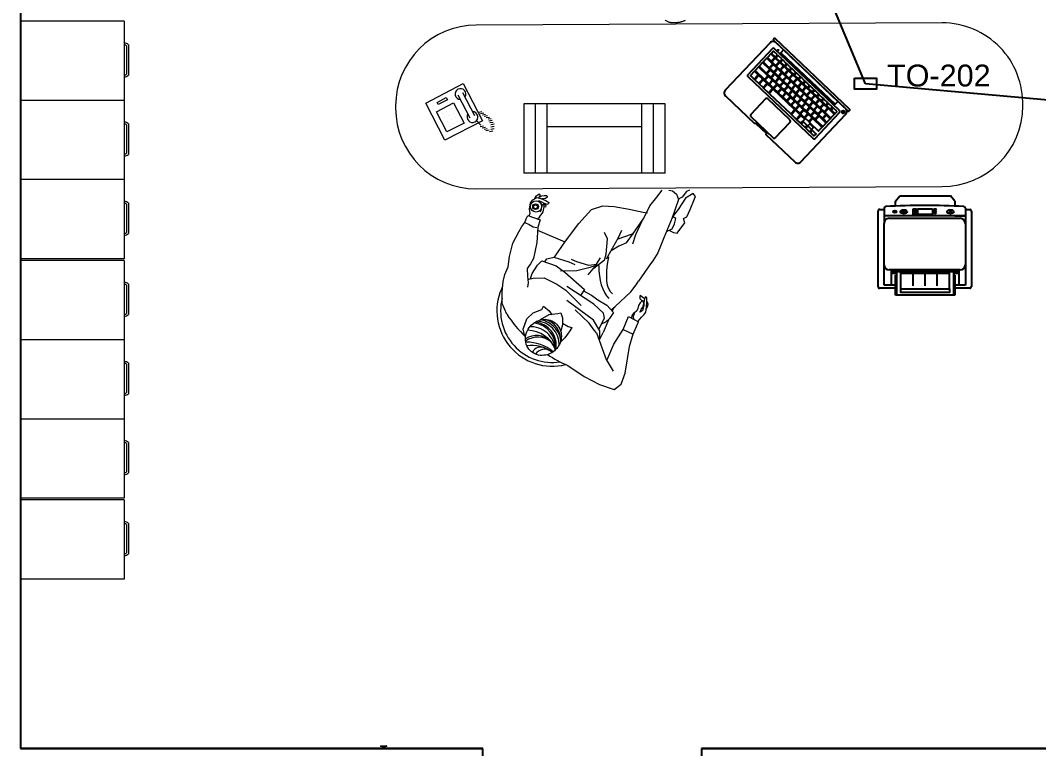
# Model space of a CAD drawing. Header units: millimetres. Extents: x -1911 to 4021, y -174 to 2851.
# Drawn here: x 2188 to 2653.6, y 492.8 to 825.5 of the extents above; entities that cross this region are included whole.
import ezdxf

# ---------------------------------------------------------------- set-up
doc = ezdxf.new("R2010")
doc.units = ezdxf.units.MM
for name, color, linetype in [('ARREDI', 7, 'Continuous'), ('ARREDI_interni_fini', 251, 'Continuous'), ('mac_dwg', 7, 'Continuous')]:
    doc.layers.add(name, color=color, linetype=linetype)
doc.layers.add('ARREDI attrezzature - furniture', color=175, linetype='Continuous', lineweight=9)
doc.styles.get("Standard").update_dxf_attribs({"font": 'arial.ttf'})

# ---------------------------------------------------------------- blocks, each defined once
blk = doc.blocks.new('portatile')
at = {"layer": 'mac_dwg'}
blk.add_line((1459.6, 504.95), (1461.95, 504.95), dxfattribs=at)
for points in [[(1468.17, 523.68), (1421.31, 523.68, 0.414214), (1420.92, 523.29), (1420.92, 522.97, 0.414214), (1421.31, 522.58), (1468.17, 522.58, 0.414214), (1468.56, 522.97), (1468.56, 523.29, 0.414214)], [(1441.12, 488.97), (1441.12, 489.05, -0.414214), (1441.51, 489.44), (1448, 489.44, -0.414214), (1448.38, 489.05), (1448.38, 488.97), (1466.63, 488.97, 0.414214), (1468.56, 490.9), (1468.56, 520.65, 0.414214), (1466.63, 522.58), (1422.85, 522.58, 0.414214), (1420.92, 520.65), (1420.92, 490.9, 0.414214), (1422.85, 488.97)], [(1465.33, 520.07), (1424.18, 520.07, 0.414214), (1423.6, 519.49), (1423.6, 503.11, 0.414214), (1424.18, 502.53), (1465.33, 502.53, 0.414214), (1465.91, 503.11), (1465.91, 519.49, 0.414214)], [(1426.99, 518.95), (1424.91, 518.95, 0.414214), (1424.71, 518.75), (1424.71, 517.78, 0.414214), (1424.91, 517.58), (1426.99, 517.58, 0.414214), (1427.18, 517.78), (1427.18, 518.75, 0.414214)], [(1426.91, 517.2), (1424.91, 517.2, 0.414214), (1424.71, 517.01), (1424.71, 515.11, 0.414214), (1424.91, 514.91), (1426.91, 514.91, 0.414214), (1427.1, 515.11), (1427.1, 517.01, 0.414214)], [(1429.7, 517.2), (1427.7, 517.2, 0.414214), (1427.51, 517.01), (1427.51, 515.11, 0.414214), (1427.7, 514.91), (1429.7, 514.91, 0.414214), (1429.89, 515.11), (1429.89, 517.01, 0.414214)], [(1429.89, 518.95), (1427.81, 518.95, 0.414214), (1427.61, 518.75), (1427.61, 517.78, 0.414214), (1427.81, 517.58), (1429.89, 517.58, 0.414214), (1430.08, 517.78), (1430.08, 518.75, 0.414214)], [(1432.52, 517.2), (1430.52, 517.2, 0.414214), (1430.33, 517.01), (1430.33, 515.11, 0.414214), (1430.52, 514.91), (1432.52, 514.91, 0.414214), (1432.71, 515.11), (1432.71, 517.01, 0.414214)], [(1432.8, 518.95), (1430.72, 518.95, 0.414214), (1430.53, 518.75), (1430.53, 517.78, 0.414214), (1430.72, 517.58), (1432.8, 517.58, 0.414214), (1433, 517.78), (1433, 518.75, 0.414214)], [(1435.29, 517.2), (1433.29, 517.2, 0.414214), (1433.09, 517.01), (1433.09, 515.11, 0.414214), (1433.29, 514.91), (1435.29, 514.91, 0.414214), (1435.48, 515.11), (1435.48, 517.01, 0.414214)], [(1435.65, 518.95), (1433.57, 518.95, 0.414214), (1433.37, 518.75), (1433.37, 517.78, 0.414214), (1433.57, 517.58), (1435.65, 517.58, 0.414214), (1435.84, 517.78), (1435.84, 518.75, 0.414214)], [(1438.08, 517.2), (1436.08, 517.2, 0.414214), (1435.88, 517.01), (1435.88, 515.11, 0.414214), (1436.08, 514.91), (1438.08, 514.91, 0.414214), (1438.27, 515.11), (1438.27, 517.01, 0.414214)], [(1438.55, 518.95), (1436.47, 518.95, 0.414214), (1436.27, 518.75), (1436.27, 517.78, 0.414214), (1436.47, 517.58), (1438.55, 517.58, 0.414214), (1438.74, 517.78), (1438.74, 518.75, 0.414214)], [(1440.84, 517.2), (1438.84, 517.2, 0.414214), (1438.65, 517.01), (1438.65, 515.11, 0.414214), (1438.84, 514.91), (1440.84, 514.91, 0.414214), (1441.04, 515.11), (1441.04, 517.01, 0.414214)], [(1441.47, 518.95), (1439.38, 518.95, 0.414214), (1439.19, 518.75), (1439.19, 517.78, 0.414214), (1439.38, 517.58), (1441.47, 517.58, 0.414214), (1441.66, 517.78), (1441.66, 518.75, 0.414214)], [(1443.68, 517.2), (1441.68, 517.2, 0.414214), (1441.49, 517.01), (1441.49, 515.11, 0.414214), (1441.68, 514.91), (1443.68, 514.91, 0.414214), (1443.87, 515.11), (1443.87, 517.01, 0.414214)], [(1444.35, 518.95), (1442.27, 518.95, 0.414214), (1442.07, 518.75), (1442.07, 517.78, 0.414214), (1442.27, 517.58), (1444.35, 517.58, 0.414214), (1444.54, 517.78), (1444.54, 518.75, 0.414214)], [(1446.43, 517.2), (1444.43, 517.2, 0.414214), (1444.24, 517.01), (1444.24, 515.11, 0.414214), (1444.43, 514.91), (1446.43, 514.91, 0.414214), (1446.62, 515.11), (1446.62, 517.01, 0.414214)], [(1447.24, 518.95), (1445.15, 518.95, 0.414214), (1444.96, 518.75), (1444.96, 517.78, 0.414214), (1445.15, 517.58), (1447.24, 517.58, 0.414214), (1447.43, 517.78), (1447.43, 518.75, 0.414214)], [(1449.21, 517.2), (1447.21, 517.2, 0.414214), (1447.02, 517.01), (1447.02, 515.11, 0.414214), (1447.21, 514.91), (1449.21, 514.91, 0.414214), (1449.4, 515.11), (1449.4, 517.01, 0.414214)], [(1450.11, 518.95), (1448.03, 518.95, 0.414214), (1447.83, 518.75), (1447.83, 517.78, 0.414214), (1448.03, 517.58), (1450.11, 517.58, 0.414214), (1450.3, 517.78), (1450.3, 518.75, 0.414214)], [(1452.02, 517.2), (1450.02, 517.2, 0.414214), (1449.82, 517.01), (1449.82, 515.11, 0.414214), (1450.02, 514.91), (1452.02, 514.91, 0.414214), (1452.21, 515.11), (1452.21, 517.01, 0.414214)], [(1453, 518.95), (1450.91, 518.95, 0.414214), (1450.72, 518.75), (1450.72, 517.78, 0.414214), (1450.91, 517.58), (1453, 517.58, 0.414214), (1453.19, 517.78), (1453.19, 518.75, 0.414214)], [(1454.8, 517.2), (1452.8, 517.2, 0.414214), (1452.6, 517.01), (1452.6, 515.11, 0.414214), (1452.8, 514.91), (1454.8, 514.91, 0.414214), (1454.99, 515.11), (1454.99, 517.01, 0.414214)], [(1455.87, 518.95), (1453.79, 518.95, 0.414214), (1453.59, 518.75), (1453.59, 517.78, 0.414214), (1453.79, 517.58), (1455.87, 517.58, 0.414214), (1456.06, 517.78), (1456.06, 518.75, 0.414214)], [(1457.57, 517.2), (1455.57, 517.2, 0.414214), (1455.38, 517.01), (1455.38, 515.11, 0.414214), (1455.57, 514.91), (1457.57, 514.91, 0.414214), (1457.77, 515.11), (1457.77, 517.01, 0.414214)], [(1458.8, 518.95), (1456.72, 518.95, 0.414214), (1456.52, 518.75), (1456.52, 517.78, 0.414214), (1456.72, 517.58), (1458.8, 517.58, 0.414214), (1458.99, 517.78), (1458.99, 518.75, 0.414214)], [(1460.4, 517.2), (1458.4, 517.2, 0.414214), (1458.2, 517.01), (1458.2, 515.11, 0.414214), (1458.4, 514.91), (1460.4, 514.91, 0.414214), (1460.59, 515.11), (1460.59, 517.01, 0.414214)], [(1461.64, 518.95), (1459.56, 518.95, 0.414214), (1459.36, 518.75), (1459.36, 517.78, 0.414214), (1459.56, 517.58), (1461.64, 517.58, 0.414214), (1461.83, 517.78), (1461.83, 518.75, 0.414214)], [(1464.58, 517.2), (1461.17, 517.2, 0.414214), (1460.98, 517.01), (1460.98, 515.11, 0.414214), (1461.17, 514.91), (1464.58, 514.91, 0.414214), (1464.78, 515.11), (1464.78, 517.01, 0.414214)], [(1464.58, 518.95), (1462.5, 518.95, 0.414214), (1462.31, 518.75), (1462.31, 517.78, 0.414214), (1462.5, 517.58), (1464.58, 517.58, 0.414214), (1464.78, 517.78), (1464.78, 518.75, 0.414214)], [(1466.95, 521.02, 0.075623), (1466.87, 521.02), (1466.87, 520.76), (1466.95, 520.76)], [(1428.31, 514.45), (1424.91, 514.45, 0.414214), (1424.71, 514.26), (1424.71, 512.38, 0.414214), (1424.91, 512.18), (1428.31, 512.18, 0.414214), (1428.51, 512.38), (1428.51, 514.26, 0.414214)], [(1431.11, 514.45), (1429.08, 514.45, 0.414214), (1428.89, 514.26), (1428.89, 512.38, 0.414214), (1429.08, 512.18), (1431.11, 512.18, 0.414214), (1431.3, 512.38), (1431.3, 514.26, 0.414214)], [(1433.92, 514.45), (1431.89, 514.45, 0.414214), (1431.7, 514.26), (1431.7, 512.38, 0.414214), (1431.89, 512.18), (1433.92, 512.18, 0.414214), (1434.11, 512.38), (1434.11, 514.26, 0.414214)], [(1436.71, 514.45), (1434.68, 514.45, 0.414214), (1434.49, 514.26), (1434.49, 512.38, 0.414214), (1434.68, 512.18), (1436.71, 512.18, 0.414214), (1436.9, 512.38), (1436.9, 514.26, 0.414214)], [(1439.53, 514.45), (1437.5, 514.45, 0.414214), (1437.31, 514.26), (1437.31, 512.38, 0.414214), (1437.5, 512.18), (1439.53, 512.18, 0.414214), (1439.72, 512.38), (1439.72, 514.26, 0.414214)], [(1442.27, 514.45), (1440.25, 514.45, 0.414214), (1440.05, 514.26), (1440.05, 512.38, 0.414214), (1440.25, 512.18), (1442.27, 512.18, 0.414214), (1442.47, 512.38), (1442.47, 514.26, 0.414214)], [(1445.05, 514.45), (1443.02, 514.45, 0.414214), (1442.83, 514.26), (1442.83, 512.38, 0.414214), (1443.02, 512.18), (1445.05, 512.18, 0.414214), (1445.24, 512.38), (1445.24, 514.26, 0.414214)], [(1447.85, 514.45), (1445.82, 514.45, 0.414214), (1445.63, 514.26), (1445.63, 512.38, 0.414214), (1445.82, 512.18), (1447.85, 512.18, 0.414214), (1448.04, 512.38), (1448.04, 514.26, 0.414214)], [(1450.61, 514.45), (1448.58, 514.45, 0.414214), (1448.39, 514.26), (1448.39, 512.38, 0.414214), (1448.58, 512.18), (1450.61, 512.18, 0.414214), (1450.8, 512.38), (1450.8, 514.26, 0.414214)], [(1453.43, 514.45), (1451.4, 514.45, 0.414214), (1451.21, 514.26), (1451.21, 512.38, 0.414214), (1451.4, 512.18), (1453.43, 512.18, 0.414214), (1453.62, 512.38), (1453.62, 514.26, 0.414214)], [(1456.2, 514.45), (1454.18, 514.45, 0.414214), (1453.98, 514.26), (1453.98, 512.38, 0.414214), (1454.18, 512.18), (1456.2, 512.18, 0.414214), (1456.39, 512.38), (1456.39, 514.26, 0.414214)], [(1459, 514.45), (1456.98, 514.45, 0.414214), (1456.78, 514.26), (1456.78, 512.38, 0.414214), (1456.98, 512.18), (1459, 512.18, 0.414214), (1459.2, 512.38), (1459.2, 514.26, 0.414214)], [(1461.84, 514.45), (1459.81, 514.45, 0.414214), (1459.62, 514.26), (1459.62, 512.38, 0.414214), (1459.81, 512.18), (1461.84, 512.18, 0.414214), (1462.03, 512.38), (1462.03, 514.26, 0.414214)], [(1464.58, 514.45), (1462.56, 514.45, 0.414214), (1462.36, 514.26), (1462.36, 512.38, 0.414214), (1462.56, 512.18), (1464.58, 512.18, 0.414214), (1464.78, 512.38), (1464.78, 514.26, 0.414214)], [(1428.99, 511.72), (1424.91, 511.72, 0.414214), (1424.71, 511.52), (1424.71, 509.66, 0.414214), (1424.91, 509.47), (1428.99, 509.47, 0.414214), (1429.18, 509.66), (1429.18, 511.52, 0.414214)], [(1430.4, 509.03), (1424.91, 509.03, 0.414214), (1424.71, 508.84), (1424.71, 506.92, 0.414214), (1424.91, 506.72), (1430.4, 506.72, 0.414214), (1430.59, 506.92), (1430.59, 508.84, 0.414214)], [(1431.81, 511.72), (1429.83, 511.72, 0.414214), (1429.64, 511.52), (1429.64, 509.66, 0.414214), (1429.83, 509.47), (1431.81, 509.47, 0.414214), (1432, 509.66), (1432, 511.52, 0.414214)], [(1433.2, 509.03), (1431.19, 509.03, 0.414214), (1430.99, 508.84), (1430.99, 506.92, 0.414214), (1431.19, 506.72), (1433.2, 506.72, 0.414214), (1433.39, 506.92), (1433.39, 508.84, 0.414214)], [(1434.58, 511.72), (1432.61, 511.72, 0.414214), (1432.42, 511.52), (1432.42, 509.66, 0.414214), (1432.61, 509.47), (1434.58, 509.47, 0.414214), (1434.78, 509.66), (1434.78, 511.52, 0.414214)], [(1435.99, 509.03), (1433.98, 509.03, 0.414214), (1433.79, 508.84), (1433.79, 506.92, 0.414214), (1433.98, 506.72), (1435.99, 506.72, 0.414214), (1436.18, 506.92), (1436.18, 508.84, 0.414214)], [(1437.37, 511.72), (1435.39, 511.72, 0.414214), (1435.2, 511.52), (1435.2, 509.66, 0.414214), (1435.39, 509.47), (1437.37, 509.47, 0.414214), (1437.56, 509.66), (1437.56, 511.52, 0.414214)], [(1438.76, 509.03), (1436.75, 509.03, 0.414214), (1436.56, 508.84), (1436.56, 506.92, 0.414214), (1436.75, 506.72), (1438.76, 506.72, 0.414214), (1438.95, 506.92), (1438.95, 508.84, 0.414214)], [(1440.14, 511.72), (1438.17, 511.72, 0.414214), (1437.98, 511.52), (1437.98, 509.66, 0.414214), (1438.17, 509.47), (1440.14, 509.47, 0.414214), (1440.34, 509.66), (1440.34, 511.52, 0.414214)], [(1441.59, 509.03), (1439.58, 509.03, 0.414214), (1439.39, 508.84), (1439.39, 506.92, 0.414214), (1439.58, 506.72), (1441.59, 506.72, 0.414214), (1441.78, 506.92), (1441.78, 508.84, 0.414214)], [(1442.94, 511.72), (1440.96, 511.72, 0.414214), (1440.77, 511.52), (1440.77, 509.66, 0.414214), (1440.96, 509.47), (1442.94, 509.47, 0.414214), (1443.13, 509.66), (1443.13, 511.52, 0.414214)], [(1444.35, 509.03), (1442.34, 509.03, 0.414214), (1442.15, 508.84), (1442.15, 506.92, 0.414214), (1442.34, 506.72), (1444.35, 506.72, 0.414214), (1444.54, 506.92), (1444.54, 508.84, 0.414214)], [(1445.75, 511.72), (1443.78, 511.72, 0.414214), (1443.59, 511.52), (1443.59, 509.66, 0.414214), (1443.78, 509.47), (1445.75, 509.47, 0.414214), (1445.95, 509.66), (1445.95, 511.52, 0.414214)], [(1447.14, 509.03), (1445.13, 509.03, 0.414214), (1444.94, 508.84), (1444.94, 506.92, 0.414214), (1445.13, 506.72), (1447.14, 506.72, 0.414214), (1447.34, 506.92), (1447.34, 508.84, 0.414214)], [(1448.51, 511.72), (1446.54, 511.72, 0.414214), (1446.34, 511.52), (1446.34, 509.66, 0.414214), (1446.54, 509.47), (1448.51, 509.47, 0.414214), (1448.7, 509.66), (1448.7, 511.52, 0.414214)], [(1449.94, 509.03), (1447.93, 509.03, 0.414214), (1447.73, 508.84), (1447.73, 506.92, 0.414214), (1447.93, 506.72), (1449.94, 506.72, 0.414214), (1450.13, 506.92), (1450.13, 508.84, 0.414214)], [(1451.33, 511.72), (1449.35, 511.72, 0.414214), (1449.16, 511.52), (1449.16, 509.66, 0.414214), (1449.35, 509.47), (1451.33, 509.47, 0.414214), (1451.52, 509.66), (1451.52, 511.52, 0.414214)], [(1452.72, 509.03), (1450.71, 509.03, 0.414214), (1450.51, 508.84), (1450.51, 506.92, 0.414214), (1450.71, 506.72), (1452.72, 506.72, 0.414214), (1452.91, 506.92), (1452.91, 508.84, 0.414214)], [(1454.07, 511.72), (1452.1, 511.72, 0.414214), (1451.9, 511.52), (1451.9, 509.66, 0.414214), (1452.1, 509.47), (1454.07, 509.47, 0.414214), (1454.26, 509.66), (1454.26, 511.52, 0.414214)], [(1455.54, 509.03), (1453.54, 509.03, 0.414214), (1453.34, 508.84), (1453.34, 506.92, 0.414214), (1453.54, 506.72), (1455.54, 506.72, 0.414214), (1455.74, 506.92), (1455.74, 508.84, 0.414214)], [(1456.9, 511.72), (1454.92, 511.72, 0.414214), (1454.73, 511.52), (1454.73, 509.66, 0.414214), (1454.92, 509.47), (1456.9, 509.47, 0.414214), (1457.09, 509.66), (1457.09, 511.52, 0.414214)], [(1458.3, 509.03), (1456.29, 509.03, 0.414214), (1456.1, 508.84), (1456.1, 506.92, 0.414214), (1456.29, 506.72), (1458.3, 506.72, 0.414214), (1458.49, 506.92), (1458.49, 508.84, 0.414214)], [(1459.68, 511.72), (1457.71, 511.72, 0.414214), (1457.51, 511.52), (1457.51, 509.66, 0.414214), (1457.71, 509.47), (1459.68, 509.47, 0.414214), (1459.87, 509.66), (1459.87, 511.52, 0.414214)], [(1464.58, 509.03), (1459.09, 509.03, 0.414214), (1458.9, 508.84), (1458.9, 506.92, 0.414214), (1459.09, 506.72), (1464.58, 506.72, 0.414214), (1464.78, 506.92), (1464.78, 508.84, 0.414214)], [(1464.58, 511.72), (1460.5, 511.72, 0.414214), (1460.3, 511.52), (1460.3, 509.66, 0.414214), (1460.5, 509.47), (1464.58, 509.47, 0.414214), (1464.78, 509.66), (1464.78, 511.52, 0.414214)], [(1426.92, 506.28), (1424.91, 506.28, 0.414214), (1424.71, 506.09), (1424.71, 503.81, 0.414214), (1424.91, 503.61), (1426.92, 503.61, 0.414214), (1427.11, 503.81), (1427.11, 506.09, 0.414214)], [(1429.75, 506.28), (1427.74, 506.28, 0.414214), (1427.55, 506.09), (1427.55, 503.81, 0.414214), (1427.74, 503.61), (1429.75, 503.61, 0.414214), (1429.94, 503.81), (1429.94, 506.09, 0.414214)], [(1432.51, 506.28), (1430.5, 506.28, 0.414214), (1430.31, 506.09), (1430.31, 503.81, 0.414214), (1430.5, 503.61), (1432.51, 503.61, 0.414214), (1432.7, 503.81), (1432.7, 506.09, 0.414214)], [(1435.97, 506.28), (1433.28, 506.28, 0.414214), (1433.08, 506.09), (1433.08, 503.81, 0.414214), (1433.28, 503.61), (1435.97, 503.61, 0.414214), (1436.16, 503.81), (1436.16, 506.09, 0.414214)], [(1449.95, 506.28), (1436.78, 506.28, 0.414214), (1436.58, 506.09), (1436.58, 503.81, 0.414214), (1436.78, 503.61), (1449.95, 503.61, 0.414214), (1450.14, 503.81), (1450.14, 506.09, 0.414214)], [(1453.42, 506.28), (1450.77, 506.28, 0.414214), (1450.58, 506.09), (1450.58, 503.81, 0.414214), (1450.77, 503.61), (1453.42, 503.61, 0.414214), (1453.61, 503.81), (1453.61, 506.09, 0.414214)], [(1454.24, 506.28), (1456.2, 506.28, -0.414214), (1456.39, 506.09), (1456.39, 503.81, -0.414214), (1456.2, 503.61), (1454.24, 503.61, -0.414214), (1454.05, 503.81), (1454.05, 506.09, -0.414214)], [(1458.96, 504.94), (1457.03, 504.94, 0.414214), (1456.84, 504.75), (1456.84, 503.81, 0.414214), (1457.03, 503.61), (1458.96, 503.61, 0.414214), (1459.15, 503.81), (1459.15, 504.75, 0.414214)], [(1461.76, 506.28), (1459.79, 506.28, 0.414214), (1459.6, 506.09), (1459.6, 503.81, 0.414214), (1459.79, 503.61), (1461.76, 503.61, 0.414214), (1461.95, 503.81), (1461.95, 506.09, 0.414214)], [(1462.59, 504.94), (1464.58, 504.94, -0.414214), (1464.78, 504.75), (1464.78, 503.81, -0.414214), (1464.58, 503.61), (1462.59, 503.61, -0.414214), (1462.4, 503.81), (1462.4, 504.75, -0.414214)], [(1451.81, 501.34), (1437.81, 501.34, 0.414214), (1437.12, 500.65), (1437.12, 490.84, 0.414214), (1437.81, 490.15), (1451.81, 490.15, 0.414214), (1452.51, 490.84), (1452.51, 500.65, 0.414214)]]:
    blk.add_lwpolyline(points, format="xyb", close=True, dxfattribs=at)
blk.add_lwpolyline([(1461.86, 522.58), (1427.62, 522.58), (1427.62, 520.76), (1461.86, 520.76)], close=True, dxfattribs=at)
for centre, radius in [((1466.91, 520.76), 0.696), ((1425.92, 520.79), 0.136), ((1466.91, 520.76), 0.257)]:
    blk.add_circle(centre, radius, dxfattribs=at)
blk = doc.blocks.new('stampante')
at = {"layer": 'ARREDI'}
for p, q in [((850.73, 285.21), (850.73, 294.4)), ((850.73, 294.4), (877.72, 294.4)), ((851.3, 283.59), (851.3, 294.4)), ((877.16, 294.4), (877.16, 283.59)), ((877.72, 294.4), (877.72, 285.21)), ((843.1, 255.98), (843.1, 290.48)), ((843.86, 291.24), (850.73, 291.24)), ((845.84, 268.04), (845.84, 289.82)), ((845.84, 289.82), (850.73, 289.82)), ((848.8, 282.83), (848.8, 289.82)), ((848.8, 289.82), (850.73, 289.82)), ((853.17, 291.54), (853.17, 283.59)), ((858.7, 290.12), (858.7, 284.42)), ((864.23, 290.12), (864.23, 284.42)), ((869.75, 290.12), (869.75, 284.42)), ((875.28, 291.54), (875.28, 283.59)), ((877.72, 291.24), (885.01, 291.24)), ((877.72, 289.82), (879.66, 289.82)), ((877.72, 289.82), (883.03, 289.82)), ((879.66, 289.82), (879.66, 282.83)), ((883.03, 289.82), (883.03, 268.04)), ((885.77, 290.48), (885.77, 255.98)), ((851.3, 284.42), (848.8, 284.42)), ((851.3, 285.21), (850.73, 285.21)), ((875.28, 284.42), (853.17, 284.42)), ((877.72, 285.21), (877.16, 285.21)), ((879.66, 284.42), (877.16, 284.42)), ((845.84, 261.62), (845.84, 280.48)), ((848.19, 282.83), (880.69, 282.83)), ((879.66, 283.59), (848.8, 283.59)), ((883.03, 280.48), (883.03, 261.62)), ((845.84, 254.68), (845.84, 266.35)), ((883.03, 254.68), (883.03, 261.62)), ((850.73, 258.22), (845.84, 258.22)), ((845.84, 258.22), (883.03, 258.22)), ((880.69, 259.27), (848.19, 259.27)), ((880.69, 259.27), (848.19, 259.27)), ((852.67, 256.06), (851.54, 256.91)), ((852.67, 256.06), (853.8, 256.91)), ((852.67, 256.06), (852.67, 255.4)), ((860.8, 254.88), (860.8, 257.53)), ((860.8, 257.53), (867.74, 257.53)), ((867.74, 257.53), (867.74, 254.88)), ((867.74, 254.88), (867.74, 257.53)), ((868.14, 257.53), (869.78, 257.53)), ((868.14, 254.88), (868.14, 257.53)), ((869.78, 256.87), (868.14, 256.87)), ((869.78, 256.2), (868.14, 256.2)), ((869.78, 257.53), (869.78, 254.88)), ((845.84, 255.22), (843.86, 255.22)), ((850.73, 251.45), (852.71, 248.95)), ((867.74, 254.88), (860.8, 254.88)), ((869.78, 255.54), (868.14, 255.54)), ((869.78, 254.88), (868.14, 254.88)), ((877.72, 251.45), (875.74, 248.95)), ((885.01, 255.22), (883.03, 255.22))]:
    blk.add_line(p, q, dxfattribs=at)
for points in [[(853.17, 291.54), (853.17, 293.21), (875.28, 293.21), (875.28, 291.54), (864.23, 291.54)], [(864.23, 291.54), (853.17, 291.54)], [(850.73, 251.45), (850.73, 253.68)], [(877.72, 253.67), (877.72, 251.45)], [(875.74, 248.95), (852.71, 248.95)]]:
    blk.add_lwpolyline(points, dxfattribs=at)
for centre, radius, start, end in [((843.86, 290.48), 0.76, 90.0024, 180.0025), ((885.01, 290.48), 0.76, 360, 90), ((848.19, 280.48), 2.35, 90, 180), ((880.69, 280.48), 2.35, 0, 90), ((848.19, 261.62), 2.35, 180, 270), ((880.69, 261.62), 2.35, 270, 0), ((843.86, 255.98), 0.76, 180, 270), ((846.61, 254.68), 0.767, 180, 267.0582), ((864.44, 582.5), 329.07, 266.8873, 273.1127), ((882.27, 254.68), 0.767, 272.9418, 0), ((885.01, 255.98), 0.76, 269.9975, 359.9976)]:
    blk.add_arc(centre, radius, start, end, dxfattribs=at)
for centre, major_axis in [((852.67, 256.3), (-1.54, 0)), ((859.65, 256.92), (-0.445, 0)), ((859.65, 256.07), (-0.445, 0)), ((874.01, 256.3), (-1.54, 0)), ((874.01, 256.3), (-0.926, 0)), ((878.11, 256.3), (-0.926, 0)), ((859.65, 255.21), (-0.445, 0))]:
    blk.add_ellipse(centre, major_axis=major_axis, ratio=0.583333, dxfattribs=at)

msp = doc.modelspace()

# ---------------------------------------------------------------- linework, layer by layer
at = {"color": 1}
for p, q in [((2574.43, 796.56), (2375.31, 1271.93)), ((3533.98, 709.82), (2574.43, 796.56))]:
    msp.add_line(p, q, dxfattribs=at)
for p, q in [((2188.04, 1045.71), (2188.04, 492.78)), ((2188.04, 492.78), (2399.42, 492.78)), ((2399.42, 492.78), (2188.04, 492.78)), ((2758.04, 492.78), (2499.42, 492.78)), ((2499.42, 492.78), (2758.04, 492.78))]:
    msp.add_line(p, q)
at = {"color": 0}
for p, q in [((2399.42, 462.78), (2399.42, 492.78)), ((2499.42, 492.78), (2499.42, 462.78))]:
    msp.add_line(p, q, dxfattribs=at)
at = {"color": 242, "true_color": 0xcd2027}
msp.add_lwpolyline([(2569.43, 799.06), (2579.43, 799.06), (2579.43, 794.06), (2569.43, 794.06)], close=True, dxfattribs=at)
at = {"layer": 'ARREDI attrezzature - furniture'}
for p, q in [((2235.53, 825.1), (2188.04, 825.1)), ((2235.53, 825.1), (2188.04, 825.1)), ((2188.04, 825.1), (2188.04, 788.91)), ((2235.53, 825.1), (2235.53, 788.91)), ((2609.43, 824.38), (2396.48, 823.33)), ((2236.63, 813.9), (2236.63, 800.95)), ((2237.42, 814.4), (2237.42, 800.45)), ((2395.75, 781.89), (2390.31, 792.37)), ((2235.53, 788.91), (2188.04, 788.91)), ((2235.53, 788.91), (2188.04, 788.91)), ((2188.04, 788.91), (2188.04, 752.73)), ((2235.53, 788.91), (2188.04, 788.91)), ((2235.53, 788.91), (2235.53, 752.73)), ((2393.66, 780.8), (2388.21, 791.28)), ((2482.78, 787.37), (2418.16, 787.37)), ((2418.16, 787.37), (2418.16, 755.75)), ((2423.43, 787.37), (2423.43, 755.75)), ((2428.7, 787.37), (2428.7, 755.75)), ((2472.24, 755.75), (2472.24, 787.37)), ((2477.51, 755.75), (2477.51, 787.37)), ((2482.78, 755.75), (2482.78, 787.37)), ((2359.59, 786.44), (2359.59, 785.39)), ((2381.07, 783.06), (2381.07, 783.06)), ((2383.03, 784.09), (2383.03, 784.09)), ((2384.05, 782.12), (2384.05, 782.12)), ((2385, 785.11), (2385, 785.11)), ((2386.02, 783.14), (2386.02, 783.14)), ((2397.57, 783.59), (2399.05, 783.83)), ((2398.43, 782.97), (2399.9, 783.21)), ((2399.28, 782.35), (2400.76, 782.59)), ((2236.63, 777.71), (2236.63, 764.77)), ((2237.42, 778.21), (2237.42, 764.27)), ((2382.09, 781.1), (2382.09, 781.1)), ((2383.11, 779.14), (2383.11, 779.14)), ((2385.07, 780.16), (2385.07, 780.16)), ((2386.1, 778.19), (2386.1, 778.19)), ((2387.04, 781.18), (2387.04, 781.18)), ((2388.06, 779.21), (2388.06, 779.21)), ((2396.51, 779.69), (2398.51, 777.69)), ((2400.14, 781.73), (2401.61, 781.97)), ((2400.99, 781.11), (2402.47, 781.35)), ((2401.84, 780.49), (2403.32, 780.73)), ((2402.28, 779.65), (2403.76, 779.89)), ((2402.72, 778.82), (2404.19, 779.05)), ((2403.15, 777.98), (2404.63, 778.21)), ((2384.13, 777.17), (2384.13, 777.17)), ((2398.31, 777.06), (2399.78, 777.29)), ((2399.16, 776.44), (2400.64, 776.67)), ((2400.02, 775.82), (2401.49, 776.05)), ((2400.87, 775.2), (2402.35, 775.43)), ((2402.51, 774.76), (2403.98, 774.99)), ((2403.17, 776.92), (2404.64, 777.16)), ((2403.18, 775.87), (2404.66, 776.1)), ((2472.24, 776.83), (2428.7, 776.83)), ((2482.78, 755.75), (2418.16, 755.75)), ((2235.53, 752.73), (2188.04, 752.73)), ((2235.53, 752.73), (2188.04, 752.73)), ((2188.04, 752.73), (2188.04, 716.54)), ((2235.53, 752.73), (2188.04, 752.73)), ((2235.53, 752.73), (2235.53, 716.54)), ((2396.48, 748.5), (2609.43, 749.55)), ((2236.63, 741.52), (2236.63, 728.58)), ((2237.42, 742.02), (2237.42, 728.08)), ((2424.52, 729.71), (2437.01, 724.36)), ((2235.53, 716.54), (2188.04, 716.54)), ((2235.53, 715.75), (2188.04, 715.75)), ((2235.53, 715.75), (2188.04, 715.75)), ((2188.04, 715.75), (2188.04, 679.56)), ((2235.53, 715.75), (2235.53, 679.56)), ((2442.48, 711.27), (2448.58, 712.82)), ((2448.58, 712.82), (2451.51, 713.64)), ((2434.98, 711), (2442.48, 711.27)), ((2236.63, 704.54), (2236.63, 691.6)), ((2237.42, 705.05), (2237.42, 691.1)), ((2408.53, 704.12), (2407.95, 702.76)), ((2450.06, 688.51), (2437.91, 697.53)), ((2459.38, 694.32), (2458.64, 692.6)), ((2457.1, 689), (2454.45, 682.83)), ((2463.63, 684.3), (2466.09, 690.14)), ((2466.09, 690.14), (2470.62, 687.79)), ((2452.91, 683.73), (2450.06, 688.51)), ((2468.27, 682.1), (2470.62, 687.79)), ((2451.38, 682.79), (2455.92, 670.58)), ((2452.99, 679.94), (2452.91, 683.73)), ((2459.34, 677.64), (2463.63, 684.3)), ((2463.63, 684.3), (2468.27, 682.1)), ((2235.53, 679.56), (2188.04, 679.56)), ((2235.53, 679.56), (2188.04, 679.56)), ((2235.53, 679.56), (2188.04, 679.56)), ((2188.04, 679.56), (2188.04, 643.37)), ((2235.53, 679.56), (2235.53, 643.37)), ((2456.16, 670.05), (2459.34, 677.64)), ((2455.92, 670.58), (2459.06, 665.25)), ((2236.63, 668.36), (2236.63, 655.41)), ((2237.42, 668.86), (2237.42, 654.91)), ((2235.53, 643.37), (2188.04, 643.37)), ((2235.53, 643.37), (2188.04, 643.37)), ((2188.04, 643.37), (2188.04, 607.19)), ((2235.53, 643.37), (2188.04, 643.37)), ((2235.53, 643.37), (2235.53, 607.19)), ((2236.63, 632.17), (2236.63, 619.23)), ((2237.42, 632.67), (2237.42, 618.72)), ((2235.53, 607.19), (2188.04, 607.19)), ((2235.53, 606.4), (2188.04, 606.4)), ((2235.53, 606.4), (2188.04, 606.4)), ((2188.04, 606.4), (2188.04, 570.21)), ((2235.53, 606.4), (2235.53, 570.21)), ((2236.63, 595.19), (2236.63, 582.25)), ((2237.42, 595.69), (2237.42, 581.75)), ((2235.53, 570.21), (2188.04, 570.21))]:
    msp.add_line(p, q, dxfattribs=at)
for points in [[(2491.9, 825.51), (2491.6, 825.35), (2491.31, 825.2), (2491.02, 825.07), (2490.74, 824.96), (2490.47, 824.86), (2490.2, 824.77), (2489.93, 824.69), (2489.67, 824.63), (2489.4, 824.57), (2489.14, 824.53), (2488.87, 824.49), (2488.6, 824.46), (2488.32, 824.43), (2488.03, 824.41), (2487.74, 824.4), (2487.45, 824.39), (2487.16, 824.38), (2486.87, 824.38), (2486.59, 824.38), (2486.33, 824.39), (2486.08, 824.39), (2485.84, 824.4), (2485.62, 824.42), (2485.4, 824.44), (2485.2, 824.47), (2484.99, 824.51), (2484.78, 824.56), (2484.56, 824.63), (2484.34, 824.72), (2484.09, 824.82), (2483.84, 824.95), (2483.58, 825.09), (2483.32, 825.26), (2483.05, 825.45), (2482.79, 825.66)], [(2423.07, 743.91), (2423.38, 744.65), (2424.06, 745.36), (2424.81, 745.99), (2425.21, 746.22), (2425.55, 746), (2425.54, 745.53), (2425.39, 745.1), (2425.04, 744.54)], [(2424.78, 744.42), (2425.48, 744.91), (2426.5, 745.4), (2427.59, 745.49), (2428.58, 745.46), (2428.84, 745.15), (2428.88, 744.67), (2428.12, 744.14), (2427.37, 743.98), (2426.97, 744.02), (2426.35, 743.92)], [(2465.12, 723.81), (2467.96, 727.61), (2473.01, 735.13), (2475.88, 740.71), (2479.08, 744.69), (2481.52, 747.95)], [(2484.46, 747.95), (2486.11, 747.61), (2487.97, 746.05), (2488.91, 743.62), (2486, 735.35), (2482.17, 726.2), (2479.46, 719.36), (2477.25, 715.64), (2476.15, 714.22)], [(2484.82, 729.46), (2486.6, 728.54), (2488.3, 728.24), (2491.78, 733.01), (2491.27, 734.99), (2492.72, 735.68), (2494.21, 739.06), (2496.26, 744.03), (2496.64, 745.1), (2495.58, 746.37), (2492.15, 744.28), (2488.84, 739.15), (2486.09, 735.62)], [(2493.98, 747.95), (2492.66, 747.36), (2490.61, 744.8), (2489.37, 744.09), (2488.9, 743.68)], [(2420.63, 736.17), (2421.09, 737.48), (2420.86, 739.28), (2421.19, 742.18), (2422.37, 743.57), (2424.34, 744.52), (2426.24, 744.02), (2428.26, 743.14), (2429.61, 742.32), (2429.47, 741.68), (2428.77, 741.41), (2428.16, 741.62), (2427.26, 742.02), (2426.93, 742.31), (2426.09, 742.61), (2425.47, 742.83), (2425.01, 742.99)], [(2424.46, 734.82), (2425.43, 735.6), (2425.8, 736.42), (2426.54, 737.28), (2427.04, 737.96), (2427.5, 740.34), (2427.59, 741.34), (2427.1, 741.43), (2426.42, 740.72), (2425.92, 738.7), (2425.52, 738.07)], [(2426.03, 741.82), (2426.48, 741.29), (2426.82, 741.06)], [(2427.57, 740.48), (2428.23, 740.25), (2428.45, 740.59), (2428.35, 741.05), (2427.81, 741.61), (2427.53, 741.87)], [(2432.25, 717.39), (2437.2, 724.65), (2443.34, 732.68), (2449.17, 739.03), (2454.31, 740.82), (2459.58, 740.46), (2466.37, 739.27), (2472.79, 737.9), (2474.75, 737.51)], [(2410.44, 691.2), (2408.3, 696.08), (2408.31, 701.37), (2408.71, 706.25), (2409.55, 709.39), (2411.03, 712.83), (2411.66, 717.63), (2413.26, 723.68), (2415.87, 728.84), (2417.25, 731.26), (2418.7, 733.13), (2419.28, 734.77), (2420.1, 736.33), (2425.75, 734.34), (2424.59, 731.05), (2424.23, 724.04), (2422.69, 716.66), (2421.31, 714.23), (2419.77, 712.13), (2419.87, 708.66), (2420.14, 705.66), (2419.94, 703.61)], [(2483.47, 729.04), (2486, 730.25), (2487.11, 732.56), (2487.69, 735.05), (2486.19, 735.88)], [(2418.74, 733.13), (2420.61, 732.23), (2422.54, 731.11), (2424.1, 730.85)], [(2467.98, 723.4), (2469.48, 727.67), (2472.27, 733.89)], [(2455.14, 715.93), (2455.81, 718.69), (2456.47, 725.66), (2455.08, 728.54)], [(2455.96, 716.54), (2461.49, 726.29), (2462.98, 729.66)], [(2461.31, 725.75), (2464.37, 726.77), (2467.43, 727.79), (2468.42, 728.05)], [(2465.12, 723.81), (2461.61, 722.35), (2458.17, 720.26)], [(2427.8, 715.19), (2428.79, 716.5), (2431.93, 717.36), (2438.84, 715.19), (2441.58, 713.96)], [(2447.57, 709.21), (2450.71, 712.86), (2453.23, 717)], [(2456.87, 717.42), (2456.38, 714.11), (2456.07, 711.2), (2455.94, 708.67), (2456.01, 706.47), (2456.31, 704.59), (2456.85, 703), (2457.65, 701.66), (2458.73, 700.56)], [(2421.25, 707.5), (2422.07, 709.83), (2424.45, 713.66), (2426.47, 715.66), (2432.96, 713.38), (2436.98, 710.46), (2445.88, 702.56), (2444.05, 699.75)], [(2439.8, 716.44), (2442.31, 715.29), (2447.8, 713.62), (2451.68, 714.11)], [(2450.23, 712.24), (2455.03, 716.1)], [(2452.51, 713.56), (2452.57, 711.06), (2452.78, 708.74), (2453.13, 706.59), (2453.63, 704.61), (2454.28, 702.81), (2455.07, 701.18), (2456, 699.72), (2457.09, 698.44)], [(2476.15, 714.22), (2470.64, 706.37)], [(2419.84, 707.08), (2422.46, 707.75), (2427.51, 707.82), (2433.38, 704.96), (2437.43, 702.21), (2444.48, 695.27)], [(2452.53, 684.37), (2455.13, 689.37), (2454.61, 691.66), (2450.27, 695.84), (2437.83, 703.85)], [(2458.08, 693.23), (2459.95, 694.8), (2467.09, 701.54), (2469.51, 704.65), (2470.64, 706.37)], [(2445.48, 701.95), (2449.16, 699.91), (2452, 697.88), (2456.17, 695.38), (2459.18, 691.99), (2457.38, 689.26), (2455.59, 687.64), (2453.91, 686.83)], [(2470.51, 688.05), (2472.04, 689.83), (2473.29, 691.16), (2474.05, 692.12), (2474.25, 694.4), (2474.38, 696.76), (2474.52, 698.73), (2473.9, 699.13), (2473.39, 698.37), (2473.1, 696.41), (2473.14, 695.18), (2472.48, 692.9), (2471.78, 692.31), (2471.3, 692.16), (2471.79, 693.39), (2472.57, 694.5), (2473.03, 695.96), (2472.95, 696.97), (2472.39, 697.29), (2471.41, 696.44), (2470.69, 695.25), (2470.4, 693.83), (2469.85, 692.76), (2468.87, 691.84), (2468.16, 690.25), (2468.36, 689)], [(2473.38, 698.29), (2472.55, 698.88), (2472.02, 699.42), (2471.47, 699.81), (2471.25, 699.39), (2471.26, 698.46), (2471.99, 697.74), (2472.43, 697.59), (2472.75, 697.16)], [(2418.63, 681.25), (2417.97, 684.48), (2419.62, 689.19), (2422.43, 691.9), (2426.4, 693.41), (2427.21, 694.97), (2429.86, 692.72), (2431.09, 690.96)], [(2474.17, 693.41), (2474.86, 694.92), (2475.02, 695.97), (2474.42, 697.06)], [(2425.85, 688.84), (2429.83, 691.14), (2433.71, 691.63), (2435.13, 691.92), (2435.88, 689.54), (2435.83, 686.39), (2435.15, 683.72)], [(2451.38, 682.79), (2450.35, 683.94), (2448.13, 687.1), (2441.66, 693.24)], [(2467.5, 689.43), (2467.88, 690.91), (2468.83, 692.07), (2469.95, 692.9)], [(2435.84, 687.17), (2438.5, 685.71), (2440.15, 685.13), (2439.23, 683.6), (2438.18, 682.12), (2436.92, 680.45), (2434.82, 678.28)], [(2438.26, 667.82), (2445.74, 662.85), (2452.85, 659.14), (2459.52, 656.79), (2462.78, 659.24), (2464.57, 664.31), (2466.48, 676.54), (2468.18, 682.24)]]:
    msp.add_lwpolyline(points, dxfattribs=at)
for points in [[(2382.16, 770.73), (2373.34, 787.71), (2390.53, 796.65), (2399.35, 779.67)], [(2383.02, 774.51), (2378.25, 783.68), (2386.11, 787.76), (2390.87, 778.6)], [(2379.03, 786.99), (2378.52, 787.98), (2382.77, 790.19), (2383.28, 789.2)]]:
    msp.add_lwpolyline(points, close=True, dxfattribs=at)
msp.add_lwpolyline([(2432.72, 675.06, -0.080167), (2430.3, 673.32, -0.088923), (2427.39, 672.47, -0.104957), (2424.08, 672.8, -0.120011), (2421.1, 674.62, -0.120011), (2419.3, 677.61, -0.104957), (2418.98, 680.92, -0.088923), (2419.85, 683.83, -0.080167), (2421.6, 686.24, -0.080167), (2424.02, 687.98, -0.088923), (2426.92, 688.83, -0.104957), (2430.23, 688.5, -0.120011), (2433.21, 686.67, -0.120011), (2435.02, 683.68, -0.104957), (2435.34, 680.37, -0.088923), (2434.47, 677.47, -0.080167)], format="xyb", close=True, dxfattribs=at)
for centre, radius in [((2423.79, 740.49), 2.58), ((2423.58, 740.39), 1.31), ((2423.55, 740.31), 0.865)]:
    msp.add_circle(centre, radius, dxfattribs=at)
for centre, radius, start, end in [((2609.42, 787.47), 36.91, 358.4019, 89.9842), ((2396.48, 786.44), 36.89, 90, 180), ((2235.61, 812.56), 2.58, 45.3449, 91.6066), ((2235.41, 812.49), 1.86, 49.0968, 86.2885), ((2235.41, 802.36), 1.86, 273.7115, 310.9032), ((2235.61, 802.29), 2.58, 268.3934, 314.6551), ((2389.26, 791.83), 2.48, 325.9526, 268.9697), ((2396.48, 785.39), 36.89, 180, 270), ((2394.71, 781.35), 2.48, 145.9526, 88.9697), ((2609.43, 786.44), 36.89, 270, 0), ((2235.61, 776.38), 2.58, 45.3449, 91.6066), ((2235.41, 776.31), 1.86, 49.0968, 86.2885), ((2235.41, 766.17), 1.86, 273.7115, 310.9032), ((2235.61, 766.1), 2.58, 268.3934, 314.6551), ((2235.61, 740.19), 2.58, 45.3449, 91.6066), ((2235.41, 740.12), 1.86, 49.0968, 86.2885), ((2235.41, 729.98), 1.86, 273.7115, 310.9032), ((2235.61, 729.91), 2.58, 268.3934, 314.6551), ((2235.61, 703.21), 2.58, 45.3449, 91.6066), ((2235.41, 703.14), 1.86, 49.0968, 86.2885), ((2431.2, 692.79), 25.3, 156.7936, 283.976), ((2431.2, 692.79), 23.61, 165.8867, 278.8109), ((2235.41, 693), 1.86, 273.7115, 310.9032), ((2235.61, 692.94), 2.58, 268.3934, 314.6551), ((2464.65, 727.46), 65.22, 213.7794, 225.5469), ((2421.44, 674.4), 11.11, 2.4866, 94.2076), ((2421.54, 676.18), 11.16, 353.7556, 82.8661), ((2422.35, 676.91), 10.73, 351.0158, 83.8475), ((2423.62, 677.37), 10.75, 359.5203, 87.9663), ((2423.71, 677.2), 11.73, 15.162, 77.1619), ((2425.22, 679.43), 9.85, 358.0116, 72.8934), ((2424.61, 671.21), 9.57, 49.0932, 126.3845), ((2424.07, 672.21), 9.28, 46.2588, 123.3575), ((2419.93, 670.24), 13.65, 20.5778, 89.775), ((2431.2, 692.79), 25.3, 327.9807, 336.7936), ((2419.61, 659.83), 18.65, 49.9604, 91.2306), ((2421.87, 661.68), 15.31, 52.2631, 98.8158), ((2425.82, 672.25), 3.99, 58.0847, 157.5934), ((2427.67, 670.13), 5.08, 53.7229, 145.3753), ((2464.65, 727.46), 65.22, 236.9161, 246.132), ((2235.61, 667.02), 2.58, 45.3449, 91.6066), ((2235.41, 666.95), 1.86, 49.0968, 86.2885), ((2235.41, 656.82), 1.86, 273.7115, 310.9032), ((2235.61, 656.75), 2.58, 268.3934, 314.6551), ((2235.61, 630.83), 2.58, 45.3449, 91.6066), ((2235.41, 630.77), 1.86, 49.0968, 86.2885), ((2235.41, 620.63), 1.86, 273.7115, 310.9032), ((2235.61, 620.56), 2.58, 268.3934, 314.6551), ((2235.61, 593.86), 2.58, 45.3449, 91.6066), ((2235.41, 593.79), 1.86, 49.0968, 86.2885), ((2235.41, 583.65), 1.86, 273.7115, 310.9032), ((2235.61, 583.58), 2.58, 268.3934, 314.6551)]:
    msp.add_arc(centre, radius, start, end, dxfattribs=at)
at = {"layer": 'ARREDI_interni_fini', "linetype": 'Continuous'}
msp.add_arc((2354.1, 499.4), 5.52, 252.8771, 287.1229, dxfattribs=at)

# ---------------------------------------------------------------- block references
at = {"color": 159, "true_color": 0x22346e, "rotation": 316.5083056526559}
msp.add_blockref('portatile', (1141.59, 1415.49), dxfattribs=at)
at = {"rotation": 180}
msp.add_blockref('stampante', (3465.92, 994.35), dxfattribs=at)

# ---------------------------------------------------------------- texts
at = {"color": 242, "true_color": 0xcd2027, "insert": (2584.27, 805.29), "char_height": 10, "attachment_point": 1}
msp.add_mtext_dynamic_manual_height_columns('TO-202', width=50.3931, gutter_width=12.5, heights=[2.87], dxfattribs=at)

doc.saveas('drawing.dxf')
